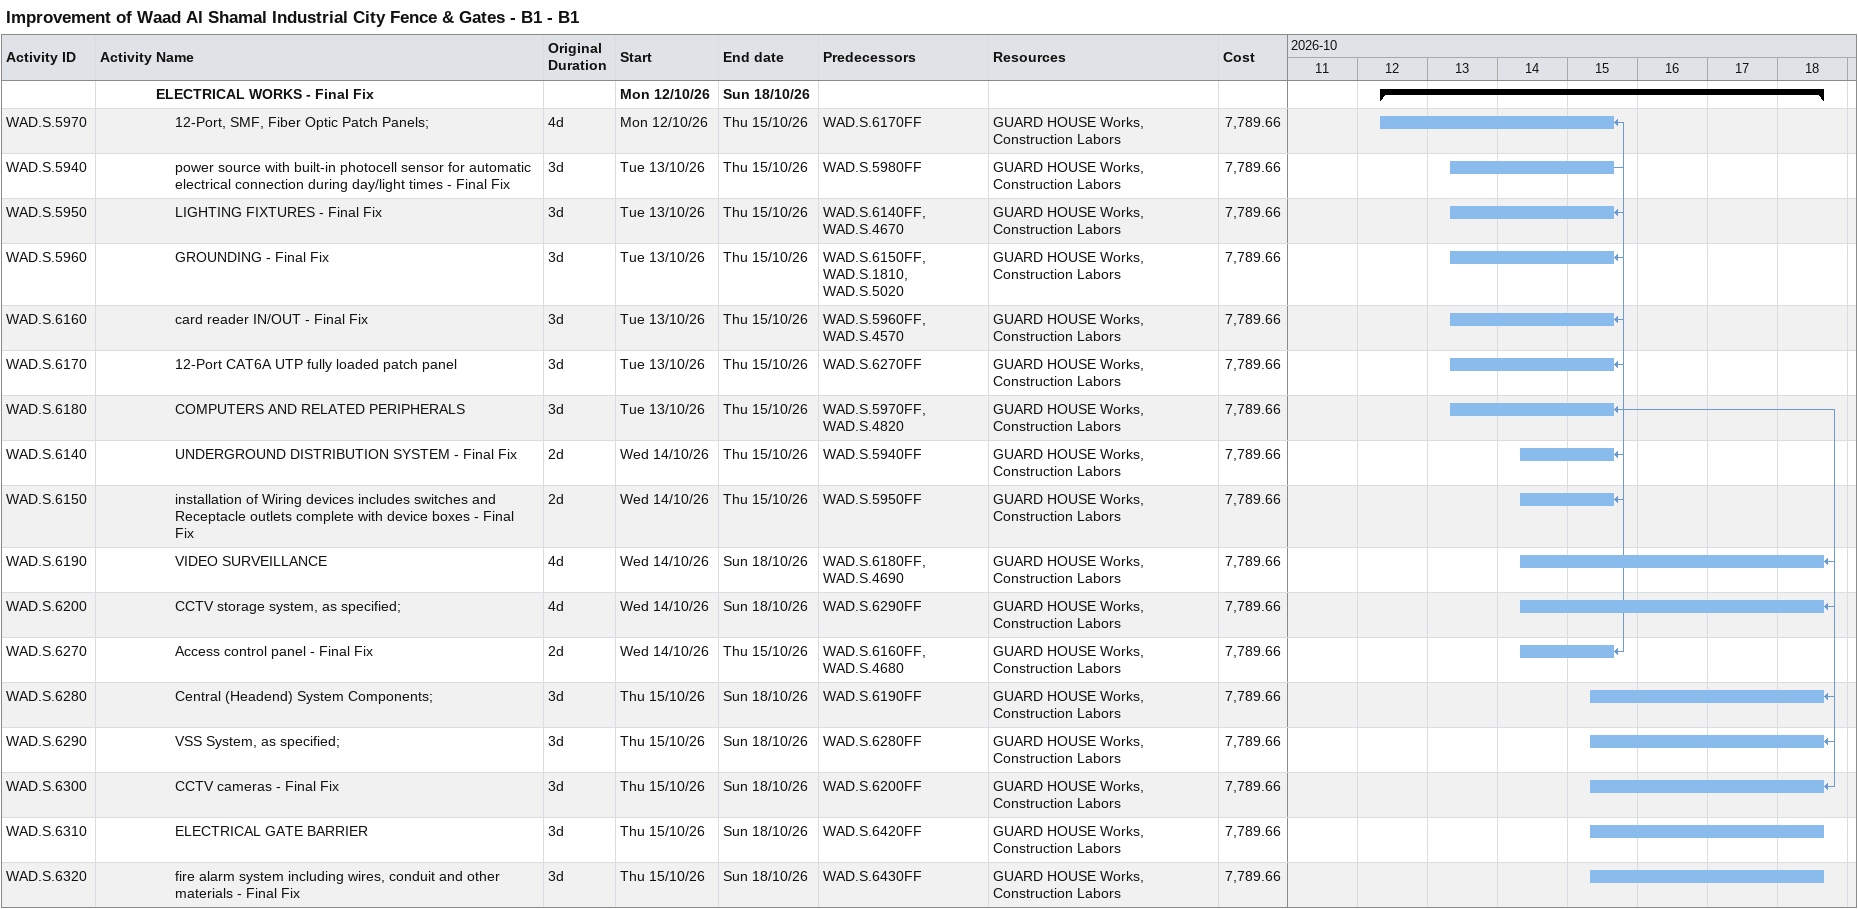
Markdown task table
Improvement of Waad Al Shamal Industrial City Fence & Gates - B1 - B1

| ID | Level | Task | Original duration | Start | Finish | Predecessors | Resources | Cost |
|---|---|---|---|---|---|---|---|---|
|  | 4 | **ELECTRICAL WORKS - Final Fix** |  | 2026-10-12 | 2026-10-18 |  |  |  |
| WAD.S.5970 | 5 | 12-Port, SMF, Fiber Optic Patch Panels; | 4d | 2026-10-12 | 2026-10-15 | WAD.S.6170FF | GUARD HOUSE Works, Construction Labors | 7789.66 |
| WAD.S.5940 | 5 | power source with built-in photocell sensor for automatic electrical connection during day/light times - Final Fix | 3d | 2026-10-13 | 2026-10-15 | WAD.S.5980FF | GUARD HOUSE Works, Construction Labors | 7789.66 |
| WAD.S.5950 | 5 | LIGHTING FIXTURES - Final Fix | 3d | 2026-10-13 | 2026-10-15 | WAD.S.6140FF, WAD.S.4670 | GUARD HOUSE Works, Construction Labors | 7789.66 |
| WAD.S.5960 | 5 | GROUNDING - Final Fix | 3d | 2026-10-13 | 2026-10-15 | WAD.S.6150FF, WAD.S.1810, WAD.S.5020 | GUARD HOUSE Works, Construction Labors | 7789.66 |
| WAD.S.6160 | 5 | card reader IN/OUT - Final Fix | 3d | 2026-10-13 | 2026-10-15 | WAD.S.5960FF, WAD.S.4570 | GUARD HOUSE Works, Construction Labors | 7789.66 |
| WAD.S.6170 | 5 | 12-Port CAT6A UTP fully loaded patch panel | 3d | 2026-10-13 | 2026-10-15 | WAD.S.6270FF | GUARD HOUSE Works, Construction Labors | 7789.66 |
| WAD.S.6180 | 5 | COMPUTERS AND RELATED PERIPHERALS | 3d | 2026-10-13 | 2026-10-15 | WAD.S.5970FF, WAD.S.4820 | GUARD HOUSE Works, Construction Labors | 7789.66 |
| WAD.S.6140 | 5 | UNDERGROUND DISTRIBUTION SYSTEM - Final Fix | 2d | 2026-10-14 | 2026-10-15 | WAD.S.5940FF | GUARD HOUSE Works, Construction Labors | 7789.66 |
| WAD.S.6150 | 5 | installation of Wiring devices includes switches and Receptacle outlets complete with device boxes - Final Fix | 2d | 2026-10-14 | 2026-10-15 | WAD.S.5950FF | GUARD HOUSE Works, Construction Labors | 7789.66 |
| WAD.S.6190 | 5 | VIDEO SURVEILLANCE | 4d | 2026-10-14 | 2026-10-18 | WAD.S.6180FF, WAD.S.4690 | GUARD HOUSE Works, Construction Labors | 7789.66 |
| WAD.S.6200 | 5 | CCTV storage system, as specified; | 4d | 2026-10-14 | 2026-10-18 | WAD.S.6290FF | GUARD HOUSE Works, Construction Labors | 7789.66 |
| WAD.S.6270 | 5 | Access control panel - Final Fix | 2d | 2026-10-14 | 2026-10-15 | WAD.S.6160FF, WAD.S.4680 | GUARD HOUSE Works, Construction Labors | 7789.66 |
| WAD.S.6280 | 5 | Central (Headend) System Components; | 3d | 2026-10-15 | 2026-10-18 | WAD.S.6190FF | GUARD HOUSE Works, Construction Labors | 7789.66 |
| WAD.S.6290 | 5 | VSS System, as specified; | 3d | 2026-10-15 | 2026-10-18 | WAD.S.6280FF | GUARD HOUSE Works, Construction Labors | 7789.66 |
| WAD.S.6300 | 5 | CCTV cameras - Final Fix | 3d | 2026-10-15 | 2026-10-18 | WAD.S.6200FF | GUARD HOUSE Works, Construction Labors | 7789.66 |
| WAD.S.6310 | 5 | ELECTRICAL GATE BARRIER | 3d | 2026-10-15 | 2026-10-18 | WAD.S.6420FF | GUARD HOUSE Works, Construction Labors | 7789.66 |
| WAD.S.6320 | 5 | fire alarm system including wires, conduit and other materials - Final Fix | 3d | 2026-10-15 | 2026-10-18 | WAD.S.6430FF | GUARD HOUSE Works, Construction Labors | 7789.66 |
